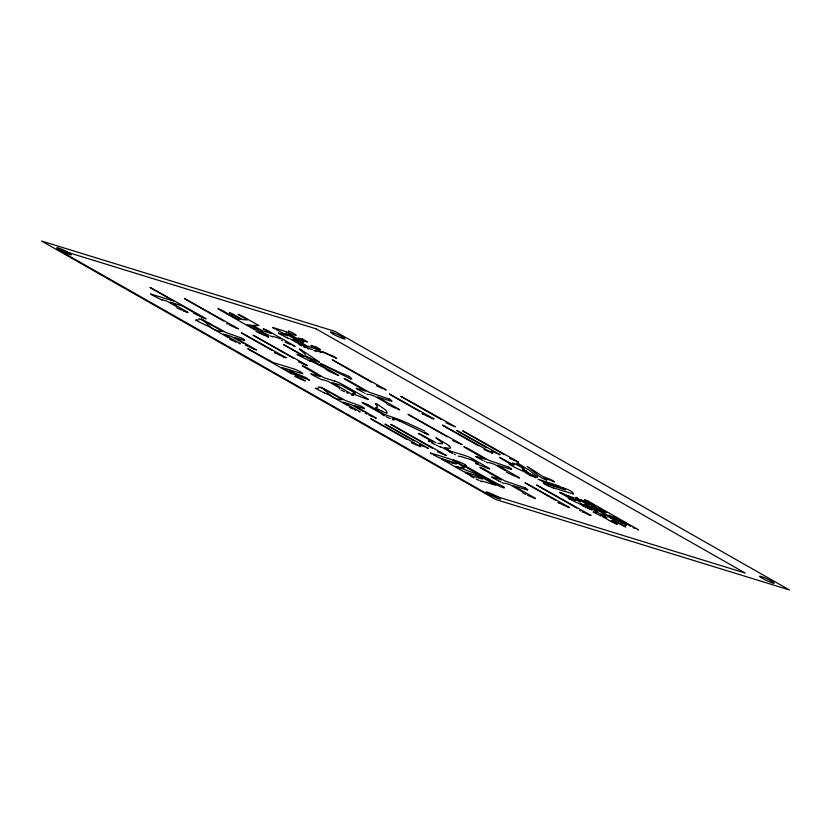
<?xml version="1.0" encoding="UTF-8"?>
<svg xmlns="http://www.w3.org/2000/svg" width="831" height="831" viewBox="0 0 831 831"><rect width="100%" height="100%" fill="white"/><g stroke="black" fill="none" stroke-linecap="round" stroke-linejoin="round"><path stroke-width="1.25" d="M387.111 412.862L386.54 411.262A39.95 4.176 25.3 0 0 384.67 409.309L377.513 404.344M199.056 319.842L196.168 320.039M318.844 388.015L317.276 388.378M289.323 332.504L289.344 332.473A28.659 2.992 25.3 0 1 288.783 332.774L290.798 333.823A13.525 1.413 25.3 0 0 292.159 334.291L292.761 334.488M582.915 505.902L591.412 509.798L580.256 503.347L583.985 505.186A9.349 0.976 25.3 0 1 584.816 505.684L585.107 505.861A12.174 1.278 25.3 0 0 586.322 506.619A32.43 3.386 25.3 0 0 588.649 507.897L592.15 509.756L591.579 509.351M162.658 299.991L161.806 299.918M595.91 511.958L595.952 511.927A42.869 4.477 25.3 0 0 596.076 511.782L605.446 516.311M548.128 483.881L560.987 487.641L560.593 487.153A9.37 0.976 25.3 0 0 558.775 485.886L538.041 479.196L547.941 484.078A11.613 1.215 25.3 0 0 548.065 483.995A18.739 1.963 25.3 0 0 548.065 483.995M464.01 467.978L458.764 467.261M553.259 487.88L572.808 493.822A6.253 0.654 25.3 0 0 573.525 493.998C572.85 491.298 566.95 489.116 563.615 488.005A8.279 0.862 25.3 0 0 563.127 487.776L561.798 487.236L562.743 487.932A14.543 1.517 25.3 0 1 564.997 489.334L565.568 489.875L543.256 483.143L545.198 484.369A30.737 3.21 25.3 0 0 548.553 486.145L553.238 487.953M302.172 339.09L302.401 339.006A13.047 1.361 25.3 0 1 302.609 338.965L307.397 342.008L303.481 340.762A30.913 3.231 25.3 0 1 298.786 338.487L298.433 338.144M599.411 510.65L593.396 507.99A10.502 1.101 25.3 0 1 589.823 506.297L592.939 507.18M376.028 407.668L376.931 407.45A40.148 4.197 25.3 0 0 377.097 406.068L377.035 405.954M442.092 443.712L437.906 443.245M352.895 393.364L354.982 393.582M617.018 524.257L608.697 520.32A17.046 1.787 25.3 0 0 608.676 520.154L602.579 516.518L604.906 517.266A27.174 2.836 25.3 0 0 605.861 517.474L607.035 517.651A13.66 1.423 25.3 0 0 602.714 515.625L602.288 515.438A17.326 1.807 25.3 0 1 600.605 514.69L601.01 515.75M441.074 446.974L448.532 450.849M433.907 418.98L432.203 418.377M302.733 373.857L281.896 367.447L305.341 380.878M244.657 340.523L234.758 337.49L256.322 349.841M364.456 408.696L354.557 405.663L376.121 418.014M566.524 495.276L574.969 498.081A5.651 0.592 25.3 0 1 576.859 499.047A6.191 0.644 25.3 0 1 578.553 500.137L578.937 500.584L575.571 499.566L580.318 501.903L578.656 500.948L579.882 501.197A16.703 1.745 25.3 0 0 579.674 500.626M317.213 388.378L315.967 388.212M428.703 434.831L427.134 434.249M338.581 375.446L336.088 374.49M600.896 515.906L593.126 511.958A24.899 2.607 25.3 0 0 593.438 512.021L594.456 512.187M310.887 373.773L320.33 376.64L302.339 365.92M597.562 511.158L591.506 509.299M256.27 349.986L253.652 348.968M375.498 403.534L377.232 404.209M375.996 418.149L374.085 417.422M458.089 467.209L456.042 466.451M198.993 318.564L202.702 320.236A5.672 0.592 25.3 0 1 203.169 320.537C209.422 325.44 212.435 331.195 222.833 331.538L201.32 319.291M299.378 348.978L300.334 349.3M318.792 386.737L322.501 388.42A5.672 0.592 25.3 0 1 322.968 388.711C329.211 393.634 332.275 399.337 342.632 399.711L321.15 387.485M386.706 413.204L384.701 412.425M272.797 327.507L282.571 330.499A6.783 0.706 25.3 0 1 286.539 332.068M430.541 452.999L451.119 459.314L458.078 463.283M477.316 463.667L476.184 463.459M537.512 477.223L535.58 476.495M489.376 468.944L475.374 463.428M297.145 354.328L304.26 356.499L283.589 344.73M302.401 365.754L303.055 365.962A6.305 0.654 25.3 0 1 307.148 367.821L324.017 377.773L334.685 381.055M391.713 401.331L377.44 396.938L399.451 409.465M511.574 469.515L497.239 465.111L519.24 477.638M527.498 490.072L513.215 485.678L535.226 498.205M627.083 524.506L626.948 524.475A12.995 1.361 25.3 0 1 626.522 524.351L626.159 524.247M285.989 357.818L284.171 357.122M569.464 507.679L567.511 506.92M638.385 529.887L637.574 529.607M150.255 287.453L205.963 318.585M320.662 352.095L315.832 350.609M503.628 487.704L499.961 486.571L453.175 459.948L457.299 461.215A6.835 0.717 25.3 0 1 461.153 462.742A5.09 0.53 25.3 0 1 464.737 464.477L464.726 464.477M150.515 293.935L173.783 301.092L150.162 287.619M278.458 332.961L287.765 335.828L277.97 330.468M311.158 345.405L311.5 345.748A24.639 2.576 25.3 0 0 316.476 348.158L320.361 349.519L315.562 346.475A14.034 1.465 25.3 0 0 315.292 346.569L315.281 346.558A6.44 0.675 25.3 0 1 314.076 346.444M294.86 346.392L292.959 345.665M418.544 433.45L418.803 433.522A6.492 0.675 25.3 0 1 421.525 434.634L435.932 442.767M319.229 362.191L315.894 360.789M602.246 513.184L604.895 514.379M272.713 336.887L270.158 335.88M452.947 463.272L451.14 462.794M268.61 337.178L268.558 337.168A5.225 0.551 25.3 0 1 266.128 336.181L266.045 336.15M399.732 409.974L399.576 409.922A5.287 0.551 25.3 0 1 397.176 408.945L397.145 408.935M519.479 478.126L519.417 478.116A5.287 0.551 25.3 0 1 516.975 477.119L516.851 477.067M350.526 378.884L320.496 363.708M517.152 463.023L517.993 463.324M429.606 441.064L433.18 442.04L418.502 433.668M449.872 462.441L448.096 461.932M429.014 440.897L428.432 440.731M308.841 349.02L308.041 348.729M535.372 498.673L535.393 498.673A5.287 0.551 25.3 0 1 532.962 497.686L532.546 497.509M459.429 456.52L458.317 456.094M229.636 312.716L229.875 312.799A6.077 0.634 25.3 0 1 232.929 314.118L242.673 319.603L247.472 319.925L238.414 314.772M237.988 314.253L238.227 314.336A5.287 0.551 25.3 0 1 241.925 315.946L258.877 325.575L252.728 325.326L262.118 330.665M217.951 308.55L218.179 308.633A5.287 0.551 25.3 0 1 221.877 310.243L237.219 318.959L240.948 319.468L229.616 313.007M184.482 298.464L238.611 328.816M162.886 299.908L166.989 301.175L175.923 306.255M262.399 330.811L271.56 333.626L263.147 328.847L266.367 329.834L295.026 346.195M272.963 336.358L279.902 338.487A18.812 1.963 25.3 0 1 279.995 338.664L280.047 338.913M201.351 319.011L226.053 332.525L241.551 338.051A17.576 1.839 25.3 0 1 243.39 339.245M253.237 335.111L307.615 365.619M283.6 344.439L338.622 375.311M332.213 359.594L386.342 389.947M241.634 332.805L286.144 357.683M311.313 361.121L324.713 368.143M240.201 343.93L238.996 343.463M247.96 348.667L273.368 362.586L294.797 369.193A5.453 0.571 25.3 0 1 295.379 369.38L299.638 371.384A23.86 2.493 25.3 0 1 302.1 372.984L302.671 373.441M344.055 378.5L344.283 378.583A5.287 0.551 25.3 0 1 347.992 380.193L369.078 392.18L389.23 399.067M400.968 396.242L455.357 426.75M389.375 393.936L433.875 418.814M356.104 388.191L365.858 391.193L344.481 379.019M323.01 379.767L328.401 381.429L338.186 387.236M341.873 385.574L332.14 382.582L352.739 394.777A8.144 0.852 25.3 0 1 353.331 395.172M322.272 379.85L321.462 379.518A13.795 1.444 25.3 0 1 317.65 377.658L316.943 377.316A28.129 2.94 25.3 0 1 311.905 374.677L311.158 374.23M369.12 394.372L374.22 395.94L385.802 402.536M367.811 394.507L366.783 394.091M321.14 387.184L345.852 400.708L361.35 406.234A17.576 1.839 25.3 0 1 363.189 407.419L364.342 408.27A5.329 0.561 25.3 0 1 364.497 408.426M462.815 430.801L518.482 462.046M408.094 414.243L462.223 444.606M442.601 425.067L492.762 453.175M456.977 430.531L500.252 454.723M361.963 402.287L362.607 402.536A9.692 1.018 25.3 0 0 365.38 403.669L365.661 403.783A8.705 0.914 25.3 0 1 366.564 404.146L368.06 404.811M360 412.103L359.221 411.802M499.639 457.372L514.16 465.1L512.55 463.033L513.828 463.438A7.344 0.769 25.3 0 1 514.119 463.542L514.233 463.584A5.703 0.592 25.3 0 1 514.586 463.719M463.854 446.673L464.082 446.756A5.287 0.551 25.3 0 1 467.791 448.366L488.877 460.353L509.029 467.24M390.954 424.319L446.621 455.565M370.74 418.585L420.901 446.694M385.117 424.059L428.391 448.241M508.988 463.854L512.28 464.872L499.971 457.86M475.903 456.364L485.657 459.366L464.269 447.192M440.004 446.818L438.789 446.32M488.919 462.545L494.019 464.124L505.601 470.71M460.218 456.344L471.717 459.886M479.83 467.24L480.058 467.323A5.287 0.551 25.3 0 1 483.767 468.933M536.753 484.982L591.132 515.49M525.15 482.676L569.661 507.554M591.34 504.407L593.718 505.134L584.401 499.826M465.287 465.786L464.415 465.516L497.094 483.621M491.89 476.921L501.633 479.923L480.256 467.76M504.895 483.112L509.995 484.681L521.588 491.277M475.81 475.322L463.345 471.478L441.687 459.159L447.961 461.891M625.234 524.943L625.566 525.047A7.811 0.821 25.3 0 0 626.117 525.202M482.52 481.201L495.816 485.304L478.376 475.374A16.236 1.693 25.3 0 0 476.693 474.439L475.789 473.961A7.188 0.748 25.3 0 0 474.189 473.151L455.772 466.326M294.361 334.986L296.22 335.35A5.059 0.53 25.3 0 0 296.085 335.101L295.846 334.903A13.826 1.444 25.3 0 0 292.128 332.545L288.232 330.967L288.679 331.486M187.837 312.591L187.1 312.331A10.138 1.06 25.3 0 1 185.479 311.687L184.108 311.126M205.901 318.917L205.205 318.678A9.141 0.956 25.3 0 1 204 318.2A14.418 1.506 25.3 0 1 203.574 318.034L202.286 317.494M293.79 334.81L293.063 334.581M523.644 470.263L522.419 469.795L536.037 477.565M320.974 363.646L323.945 364.934A43.638 4.56 25.3 0 0 334.935 370.273M576.07 497.364L584.982 503.274A17.898 1.87 25.3 0 1 585.086 503.368L589.335 504.864L580.734 499.95M497.115 483.621L501.654 485.699A8.757 0.914 25.3 0 1 504.002 487.288M309.745 360.966L297.207 354.66M161.65 299.866L150.515 294.267M207.075 325.856L195.514 320.132M326.895 394.039L324.589 393.042M436.379 437.927L446.943 444.242A44.126 4.612 25.3 0 1 449.166 445.987M535.715 477.783L534.136 477.129M306.971 365.578L305.341 364.902M454.713 426.708L452.988 426.002M590.488 515.449L588.41 514.576M289.105 338.653L287.609 338.03M499.608 454.682L497.779 453.923M517.838 462.005L516.186 461.33M492.118 453.144L490.383 452.417M427.778 448.21L426.282 447.597M445.977 455.523L444.512 454.921M420.268 446.663L418.71 446.018M237.946 328.775L235.485 327.726M385.719 389.916L384.192 389.292M461.569 444.554L459.99 443.91M304.697 380.847L303.138 380.203M396.564 418.647L394.6 417.931A96.095 10.045 25.3 0 0 384.888 414.659M393.156 419.915L392.502 419.655M481.378 481.378L481.938 481.575A5.474 0.571 25.3 0 0 482.551 481.668M314.658 350.765L315.261 350.973A5.848 0.613 25.3 0 0 315.894 351.066M514.68 463.75L517.1 464.851M314.44 350.682L313.9 350.464M481.149 481.294L480.141 480.858M518.035 463.345L528.911 470.024L537.314 476.682M351.357 394.798L351.451 394.839A5.277 0.551 25.3 0 0 353.237 395.525M399.794 421.12L424.516 432.982M300.479 349.363L319.509 362.108M202.068 317.4L193.696 313.194M183.796 310.991L182.789 310.555M181.594 310.046L180.265 309.464A7.074 0.738 25.3 0 1 178.966 308.862L176.598 307.595M284.119 357.101L283.548 356.852M431.486 418.066L431.216 417.951A19.705 2.057 25.3 0 1 430.167 417.474L425.856 415.51A23.912 2.503 25.3 0 1 425.171 415.188M268.912 335.34L265.878 333.958M304.894 364.705L304.291 364.435M283.485 356.821L283.485 356.821A19.705 2.057 25.3 0 1 282.426 356.343L278.125 354.38A23.912 2.503 25.3 0 1 277.429 354.048M567.002 506.692L566.929 506.661A19.705 2.057 25.3 0 1 565.942 506.214L561.642 504.251A23.912 2.503 25.3 0 1 560.946 503.918L560.873 503.887M588.317 514.545L583.113 512.166M291.099 344.855L284.981 342.04M253.465 348.885L252.915 348.636M486.405 462.192L487.672 462.701A5.204 0.54 25.3 0 0 487.932 462.774M235.37 327.684L234.685 327.372A38.808 4.051 25.3 0 1 232.919 326.573L228.857 324.682M335.225 374.106L331.683 372.485A36.284 3.791 25.3 0 1 330.603 371.987L329.699 371.571M515.137 460.852L509.569 458.297M302.037 379.715L301.736 379.58A33.687 3.521 25.3 0 1 300.521 379.029L299.794 378.697M305.185 347.493L303.325 346.652M382.769 388.659L382.426 388.503A38.808 4.051 25.3 0 1 380.65 387.703L376.443 385.74M451.815 425.482L445.998 422.792M304.084 364.342L298.495 361.776M496.689 453.435L491.287 450.953M489.21 451.898L483.943 449.478M236.222 342.247L234.03 341.261M533.035 476.63L529.742 475.124M458.65 443.307L458.307 443.162A38.808 4.051 25.3 0 1 456.531 442.352L452.666 440.555M355.793 410.327L354.11 409.558M442.954 454.235L437.376 451.669M424.724 446.912L419.375 444.45M417.245 445.374L412.249 443.079M264.601 335.506L260.383 333.574M395.618 408.26L390.923 406.089M252.707 348.542L248.864 346.787M346.61 392.689L348.044 393.343M635.113 528.526L632.973 527.55M515.417 476.433L510.66 474.241M372.506 416.715L368.829 415.033M531.497 497.042L527.456 495.193M534.021 475.81L534.499 476.028A9.536 0.997 25.3 0 0 535.476 476.454M622.388 523.727L621.765 523.437M502.236 482.686L503.659 483.268A5.204 0.54 25.3 0 0 503.908 483.341M533.419 475.529L532.224 474.989M621.754 523.437L620.934 523.052M299.762 378.687L297.228 377.503M315.666 360.685L306.764 356.52M479.061 480.37L478.905 480.308A15.654 1.631 25.3 0 1 477.867 479.819L477.752 479.757M312.227 349.706L312.269 349.726A15.654 1.631 25.3 0 1 311.189 349.217L308.779 348.064M233.189 340.866L232.867 340.72A5.121 0.54 25.3 0 1 230.364 339.495L229.356 338.84M426.604 434L426.563 433.979A6.71 0.706 25.3 0 1 424.537 432.982M352.822 408.966L352.666 408.894A5.121 0.54 25.3 0 1 350.152 407.668L349.197 407.045M531.466 474.636L527.041 472.143M583.061 512.135L582.251 511.761M437.573 445.78L437.615 445.79A11.405 1.195 25.3 0 1 436.358 445.198L436.265 445.156M265.411 333.74L264.798 333.449A5.225 0.551 25.3 0 1 262.617 332.369M529.43 474.979L525.337 472.538M584.899 501.477L601.561 510.94L606.703 512.53L597.634 508.032M287.152 337.822L287.017 337.76A8.497 0.883 25.3 0 1 285.21 336.867M260.072 333.428L259.874 333.335A6.596 0.686 25.3 0 1 256.644 331.735M454.297 454.225L455.315 454.713M412.134 443.027L411.428 442.684M383.797 412.01L383.704 411.968A11.966 1.246 25.3 0 1 382.239 411.262M390.134 418.564L386.062 416.622M301.684 345.893L300.978 345.551M588.535 501.311L638.509 529.773M329.149 371.312L325.71 369.265A26.27 2.742 25.3 0 1 325.492 368.933L325.492 368.933M247.752 346.267L245.166 344.907M296.418 377.129L296.345 377.087A5.578 0.582 25.3 0 1 294.808 376.339M560.042 503.493L559.917 503.43A7.302 0.758 25.3 0 1 559.034 503.004L558.92 502.952M477.524 479.653L476.205 479.02M424.205 414.731L424.205 414.731A7.302 0.758 25.3 0 1 423.259 414.264L423.228 414.254M390.071 405.694L390.071 405.694A5.775 0.602 25.3 0 1 387.475 404.396M276.463 353.591L276.463 353.591A7.302 0.758 25.3 0 1 275.518 353.133L275.518 353.133M324.454 392.98L323.737 392.637M525.898 494.455L525.794 494.403A5.775 0.602 25.3 0 1 523.25 493.126M340.243 383.351L340.346 383.392A9.847 1.028 25.3 0 1 342.684 384.576A13.088 1.371 25.3 0 1 342.995 384.732L365.318 397.374A15.374 1.61 25.3 0 1 366.294 397.945L367.603 398.766A5.869 0.613 25.3 0 1 368.164 399.192M277.928 330.447L276.172 329.595M366.98 414.16L364.923 413.049M227.528 324.048L226.614 323.591M580.63 510.982L579.664 510.504M452.77 453.497L452.833 453.529A6.43 0.675 25.3 0 1 450.122 452.126L450.153 452.137M501.051 482.125L500.989 482.094A9.203 0.966 25.3 0 1 500.459 481.835L500.335 481.772M368.351 404.946L384.867 414.648M435.247 444.658L431.414 442.757M434.301 455.263L439.235 457.767L456.427 463.293M483.756 468.933L504.853 480.92L525.005 487.807M381.928 411.106L381.471 410.878A21.17 2.213 25.3 0 0 379.476 409.912L375.664 407.938M323.446 392.492L315.292 388.285M300.832 345.478L299.981 345.031A4.996 0.519 25.3 0 1 298.765 344.2M516.944 468.445L524.756 471.966M630.667 526.449L629.773 525.981M433.657 454.952L433.73 454.983A18.251 1.911 25.3 0 0 434.073 455.159M307.366 347.368L307.366 347.368A8.528 0.893 25.3 0 1 305.32 346.309L305.33 346.319M364.56 393.032L364.684 393.094A9.203 0.966 25.3 0 0 365.183 393.343M275.373 353.061L274.375 352.531M484.421 461.236L484.483 461.267A9.203 0.966 25.3 0 0 484.982 461.517M558.889 502.932L557.871 502.391M384.286 415.749L383.745 415.479M423.052 414.17L422.127 413.672M516.82 468.383L516.778 468.362A6.918 0.727 25.3 0 1 516.207 468.071M274.978 328.993L272.693 327.653M499.774 481.492L499.223 481.201M618.555 521.91L617.952 521.598M282.374 340.772L281.397 340.253M284.69 336.597L278.437 333.283M363.438 392.461L356.468 388.773M483.06 460.54L475.748 456.645M498.849 481.014L491.723 477.212M362.409 402.89L381.709 413.724A7.666 0.8 25.3 0 1 381.803 413.838M383.579 415.396L381.99 414.337M432.12 454.173L430.458 453.165M522.294 468.777L525.192 470.253A28.69 3.002 25.3 0 0 526.418 470.897M429.471 441.76L429.523 441.791A7.188 0.748 25.3 0 1 428.962 441.49L428.889 441.448A5.339 0.561 25.3 0 1 428.318 441.116M596.326 507.357L591.61 504.781M515.417 467.656L509.715 464.56M522.741 467.967L522.72 467.957A10.273 1.07 25.3 0 0 524.008 468.632L518.056 463.978M475.883 475.363L482.51 479.123L473.234 476.267L465.246 472.569L469.079 474.75M342.528 385.885L354.484 392.689M458.338 463.418L464.124 467.718M353.736 394.174L367.427 399.368A5.464 0.571 25.3 0 0 368.091 399.524M348.667 376.35L348.76 376.401A5.266 0.551 25.3 0 0 344.45 374.376L344.117 374.23A13.338 1.392 25.3 0 0 342.445 373.586M290.112 333.802L290.185 333.844A5.028 0.53 25.3 0 0 286.581 332.109M262.399 332.244L261.89 331.943M504.272 454.702L462.825 431.102M441.084 419.375L400.958 396.532M623.697 523.239L609.071 515.21L626.439 525.119M616.706 520.435L591.558 506.121A7.531 0.789 25.3 0 1 592.482 506.754L592.908 507.128M332.597 360.103L371.395 382.177M486.042 447.379L456.967 430.822M302.391 344.148L292.782 339.536L308.623 348.553M419.956 411.646L389.386 394.237M478.563 445.832L442.57 425.347M290.206 338.913L297.768 343.213M583.04 505.819L577.794 502.838A8.476 0.883 25.3 0 1 576.61 502.578L568.3 498.361L571.136 499.067L559.471 492.419L560.79 492.752A5.838 0.613 25.3 0 1 563.688 493.915L575.738 500.491L569.401 496.938A17.264 1.807 25.3 0 1 567.043 495.65L566.565 495.338M576.859 508.105L536.764 485.283M447.275 436.836L408.301 414.659M259.521 330.032L250.931 325.15L247.378 324.703L268.361 336.69M555.731 500.376L525.119 482.956M218.366 309.07L254.94 329.886M293.343 358.234L253.247 335.412M472.153 460.083L478.324 463.594M223.653 321.046L184.69 298.869M272.215 350.516L241.644 333.106M193.654 312.404L182.082 305.818L170.168 302.152L187.899 312.259M432.411 448.221L390.965 424.62M243.566 343.338L231.537 336.493L223.394 333.989L239.515 343.161A5.069 0.53 25.3 0 1 240.034 343.463M363.365 411.511L351.336 404.666L343.193 402.162L359.314 411.335A5.069 0.53 25.3 0 1 359.833 411.636M414.181 440.897L385.127 424.361M207.802 325.949L227.954 337.417M327.601 394.123L347.753 405.59M292.169 374.137L247.929 348.947M371.073 419.073L406.702 439.36M306.732 356.499L305.652 355.803M353.466 394.029L352.843 393.614M424.693 431.196L424.142 430.884A7.25 0.758 25.3 0 0 422.719 430.178L411.085 424.745A30.446 3.179 25.3 0 0 396.47 418.585M427.051 433.585L428.318 434.384M471.385 476.547L472.008 476.911A8.528 0.893 25.3 0 0 473.982 477.929M628.88 525.15L628.579 524.974A15.82 1.652 25.3 0 0 628.07 524.683L613.455 516.56L627.156 524.392M437.127 438.841L435.901 437.958M517.588 463.646L516.955 463.189M437.677 439.204L440.981 441.666M243.4 339.256L244.543 340.097A5.329 0.561 25.3 0 1 244.698 340.253M576.859 498.008L576.662 497.873A10.263 1.07 25.3 0 1 576.278 497.592L576.08 497.426M617.049 524.226L611.201 520.85L612.831 521.359A8.196 0.852 25.3 0 1 612.873 521.255A8.196 0.852 25.3 0 1 613.153 521.12A16.059 1.683 25.3 0 0 613.787 521.027L625.639 526.999L624.6 526.283A8.071 0.841 25.3 0 1 623.219 525.202A14.813 1.548 25.3 0 0 623.125 525.067L615.937 521.182A23.33 2.441 25.3 0 0 613.174 519.853A30.487 3.189 25.3 0 0 611.097 518.305M522.429 468.892L523.862 470.086M489.604 468.642L473.057 459.086A6.523 0.686 25.3 0 0 471.416 458.213L471.011 458.016A5.879 0.613 25.3 0 0 467.178 456.333L466.139 455.949A13.701 1.433 25.3 0 0 464.861 455.523L450.693 451.171L444.46 447.618A100.426 10.502 25.3 0 0 449.322 448.262A32.606 3.407 25.3 0 0 449.197 445.998M602.278 513.257L602.392 513.35A9.11 0.956 25.3 0 0 602.724 513.589L604.625 515.241M448.969 451.326L448.989 451.347A5.152 0.54 25.3 0 0 450.07 452.095M527.716 489.698L527.415 489.438A11.135 1.163 25.3 0 0 525.078 487.828M470.003 475.519L470.595 476.007A8.071 0.841 25.3 0 0 470.99 476.288M303.325 344.927L303.907 345.405A8.071 0.841 25.3 0 0 304.302 345.686M391.941 400.958L391.661 400.719A11.135 1.163 25.3 0 0 389.292 399.088M260.487 330.863L261.007 331.32A7.874 0.821 25.3 0 0 261.536 331.714M393.946 419.904L392.409 418.533A30.685 3.21 25.3 0 1 392.19 418.336M375.633 404.126L376.994 405.881M386.425 403.575L386.498 403.658A5.09 0.53 25.3 0 0 386.789 403.928M339.09 388.025L339.671 388.887M597.614 511.138L597.022 510.691A10.813 1.132 25.3 0 0 595.339 509.673L584.525 504.656L588.483 505.882A37.509 3.916 25.3 0 0 594.83 509.278L601.125 511.865M526.522 471.052L526.896 471.779M584.702 499.743A6.97 0.727 25.3 0 1 588.514 501.28M599.442 510.66A6.783 0.706 25.3 0 1 601.104 511.854M578.376 499.213A37.083 3.875 25.3 0 1 579.695 500.636M576.901 498.029A29.262 3.064 25.3 0 1 578.314 499.182M580.931 499.867A7.531 0.789 25.3 0 1 584.879 501.446M595.775 512A29.594 3.095 25.3 0 1 594.497 512.208M604.604 515.23A20.037 2.098 25.3 0 1 605.477 516.321M604.875 514.368A42.599 4.456 25.3 0 1 611.117 518.315M300.874 338.944A20.017 2.088 25.3 0 1 298.464 338.155M302.141 339.079A6.856 0.717 25.3 0 1 300.936 338.986M313.993 346.402A10.408 1.091 25.3 0 1 311.199 345.426M506.588 472.101A5.09 0.53 25.3 0 1 506.359 471.883M509.091 467.261A11.135 1.163 25.3 0 1 511.387 468.861M509.819 473.826A5.775 0.602 25.3 0 1 507.274 472.569M368.133 394.6A5.204 0.54 25.3 0 1 367.915 394.548M342.528 373.649A17.96 1.88 25.3 0 1 334.976 370.262M348.916 376.453A10.772 1.122 25.3 0 1 351.617 378.552A12.818 1.34 25.3 0 1 350.796 379.019M305.268 354.598A44.365 4.633 25.3 0 0 303.253 352.406L299.534 349.467A10.19 1.07 25.3 0 1 299.43 349.373M310.794 361.07A6.388 0.665 25.3 0 1 309.911 361.028M272.994 336.638A13.078 1.371 25.3 0 1 272.932 336.493M255.99 331.289A4.996 0.519 25.3 0 1 255.792 331.102M334.664 381.045A7.001 0.727 25.3 0 1 340.263 383.33M354.66 392.751A5.35 0.561 25.3 0 1 355.086 393.063M344.543 391.733A7.791 0.81 25.3 0 1 341.022 389.999M426.926 433.533A8.964 0.935 25.3 0 1 425.856 432.515M392.294 418.388A23.143 2.42 25.3 0 1 399.721 421.068M440.97 441.666A22.021 2.306 25.3 0 1 442.217 443.754M440.825 446.995A5.318 0.561 25.3 0 1 440.118 446.86M522.564 492.669A5.09 0.53 25.3 0 1 522.335 492.44M504.292 487.776A6.887 0.717 25.3 0 1 503.804 487.787M503.981 487.298A6.887 0.717 25.3 0 1 504.313 487.652M466.253 465.859A9.972 1.039 25.3 0 1 465.298 465.786M464.851 464.529A5.318 0.561 25.3 0 1 466.129 465.422M453.373 463.397A30.072 3.147 25.3 0 0 456.001 463.885A11.312 1.184 25.3 0 0 456.635 463.885M288.731 331.507A11.925 1.246 25.3 0 1 289.313 332.452M522.678 467.936A40.563 4.238 25.3 0 1 517.131 464.861M290.279 333.875A5.443 0.571 25.3 0 1 291.556 334.768M291.681 335.205A9.806 1.028 25.3 0 1 291.494 335.246L303.793 342.237L300.531 341.229L288.773 334.54L284.898 333.356L306.494 345.644L318.574 350.038A8.809 0.924 25.3 0 1 321.015 351.679A6.887 0.717 25.3 0 1 321.306 352.032M321.285 352.157A6.887 0.717 25.3 0 1 320.808 352.167M315.957 350.89A8.923 0.935 25.3 0 1 315.842 350.724M554.204 481.866L544.076 477.617L544.575 478.022A90.995 9.515 25.3 0 1 545.427 478.718L546.871 480.152L543.318 478.677A24.857 2.597 25.3 0 1 542.217 478.168L537.906 475.415A75.268 7.863 25.3 0 0 537.595 474.927L527.124 466.336L541.552 475.644A20.287 2.119 25.3 0 0 542.394 476.308A20.91 2.181 25.3 0 0 548.73 478.76L552.262 480.308A5.588 0.582 25.3 0 1 553.56 481.128L554.204 481.866M309.381 380.172L302.629 377.565L289.458 370.74A13.213 1.382 25.3 0 0 294.496 373.036L301.715 375.861A53.527 5.599 25.3 0 0 302.609 376.194L306.359 377.793L309.381 380.214M336.565 358.462L321.493 351.409L322.511 351.721A13.514 1.413 25.3 0 1 323.446 352.136L324.776 352.708A38.974 4.072 25.3 0 0 327.549 353.861L327.923 354.016A23.31 2.441 25.3 0 0 329.024 354.463L334.405 356.644A6.606 0.696 25.3 0 1 335.412 357.268L336.555 358.504M335.194 331.455L41.55 241.042L495.806 499.545L789.45 589.958L335.194 331.455M316.04 328.827L56.944 249.051L486.166 493.313L745.262 573.078L316.04 328.827M333.304 334.207A8.113 0.852 25.3 0 0 344.938 338.975A8.113 0.852 25.3 0 0 334.654 333.231A8.113 0.852 25.3 0 0 333.304 334.207M762.526 578.469A8.113 0.852 25.3 0 0 774.16 583.237A8.113 0.852 25.3 0 0 763.876 577.483A8.113 0.852 25.3 0 0 762.526 578.469M59.811 250.006A8.113 0.852 25.3 0 0 71.445 254.774A8.113 0.852 25.3 0 0 61.172 249.02A8.113 0.852 25.3 0 0 59.811 250.006M489.044 494.268A8.113 0.852 25.3 0 0 500.667 499.036A8.113 0.852 25.3 0 0 490.394 493.282A8.113 0.852 25.3 0 0 489.044 494.268"/></g></svg>
